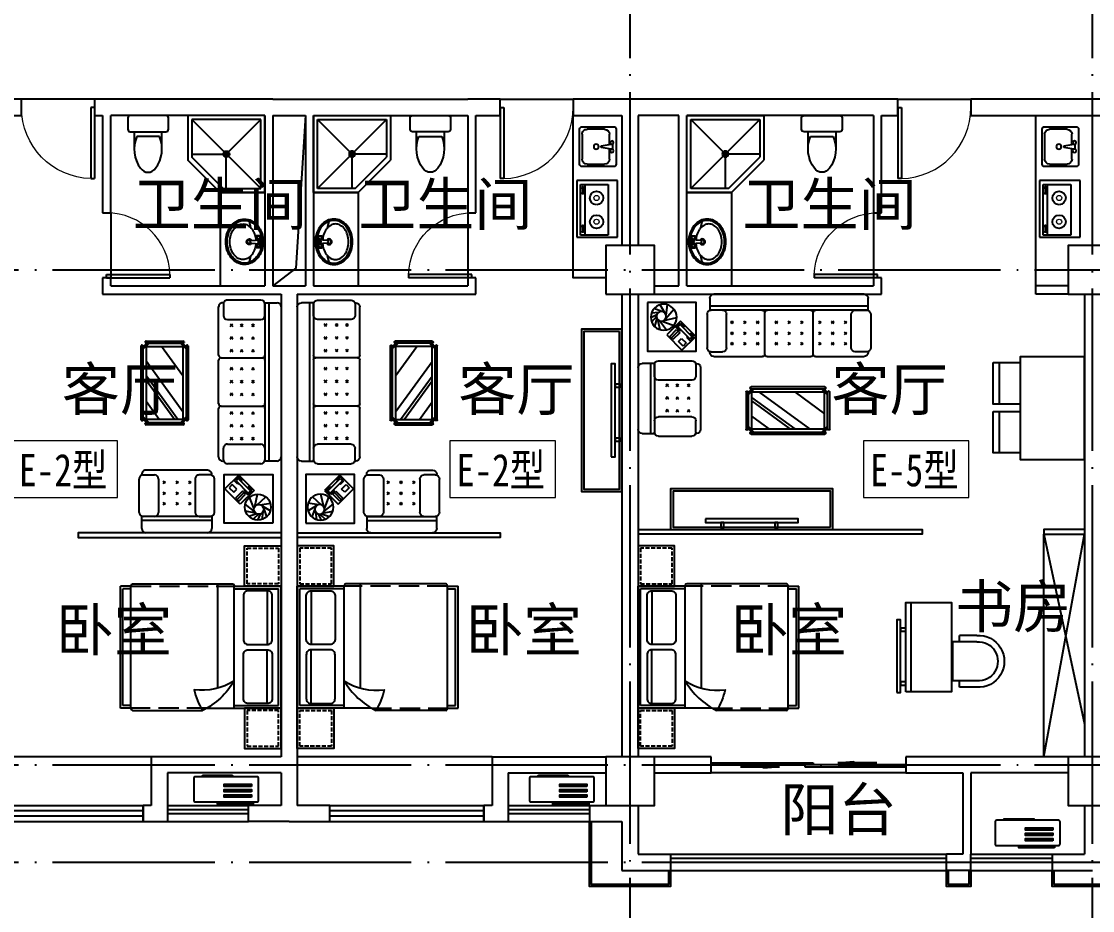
# Model space of a CAD drawing. Extents: x 122060 to 300410, y -425997 to -174060.
# Drawn here: x 227898 to 241098, y -340097 to -329142 of the extents above; entities that cross this region are included whole.
import ezdxf

# ---------------------------------------------------------------- set-up
doc = ezdxf.new("R2010")
doc.units = 0
doc.header["$LTSCALE"] = 1000
doc.header["$MEASUREMENT"] = 0
doc.linetypes.add('DASH', pattern=[0.35, 0.25, -0.1])
doc.linetypes.add('DOTE', pattern=[2.42, 2, -0.2, 0.02, -0.2])
doc.layers.get('0').update_dxf_attribs({"linetype": 'CONTINUOUS'})
for name, color, linetype in [('BALCONY', 6, 'CONTINUOUS'), ('DOTE', 1, 'CONTINUOUS'), ('WALL', 255, 'CONTINUOUS'), ('WINDOW', 4, 'CONTINUOUS'), ('WR-COLUMN', 255, 'CONTINUOUS'), ('WR-WALL', 255, 'CONTINUOUS'), ('低层建筑', 7, 'CONTINUOUS'), ('厨卫', 8, 'CONTINUOUS'), ('家具', 8, 'CONTINUOUS'), ('平面看线', 8, 'CONTINUOUS'), ('石材', 41, 'CONTINUOUS'), ('空调', 8, 'CONTINUOUS')]:
    doc.layers.add(name, color=color, linetype=linetype)
doc.layers.add('PUB_TEXT', color=7, linetype='CONTINUOUS', lineweight=0)
doc.styles.add('dim_font', font='SIMPLEX.shx', dxfattribs={"width": 0.8})
doc.styles.get("Standard").update_dxf_attribs({"font": 'GBENOR', "bigfont": 'GBCBIG'})
doc.styles.add('宋体', font='SimSun.ttf')
doc.styles.add('黑体', font='SIMHEI.TTF', dxfattribs={"width": 0.8})

# ---------------------------------------------------------------- blocks, each defined once
blk = doc.blocks.new('dgfgf')
at = {"layer": '家具'}
blk.add_lwpolyline([(7597, -62676), (7147, -62676), (7147, -63176), (7597, -63176), (7597, -62676), (7517, -62676)], dxfattribs=at)
at = {"layer": '家具', "color": 251, "linetype": 'DASH', "ltscale": 0.2}
blk.add_lwpolyline([(7567, -62706), (7177, -62706), (7177, -63146), (7567, -63146)], close=True, dxfattribs=at)
blk = doc.blocks.new('A$C72813290')
at = {"layer": '家具'}
for p, q in [((579, 2000), (0, 2000)), ((0, 500), (0, 2000)), ((579, 500), (579, 2010)), ((1830, 2030), (599, 2030)), ((779, 753), (779, 2030)), ((1850, 500), (1850, 2000)), ((1850, 2000), (1980, 2000)), ((1980, 500), (1980, 2000)), ((30, 530), (30, 1970)), ((579, 1970), (30, 1970)), ((170, 1945), (170, 1283)), ((1850, 1970), (1950, 1970)), ((1950, 530), (1950, 1970)), ((170, 555), (170, 1217)), ((579, 530), (30, 530)), ((1850, 530), (1950, 530)), ((912, 500), (0, 500)), ((1830, 470), (967, 470)), ((1850, 500), (1980, 500))]:
    blk.add_line(p, q, dxfattribs=at)
at = {"layer": '家具', "linetype": 'DASH'}
for p, q in [((1850, 2000), (579, 2000)), ((912, 500), (1850, 500))]:
    blk.add_line(p, q, dxfattribs=at)
at = {"layer": '家具'}
for points in [[(170, 1945), (405, 1945, -0.414214), (465, 1885), (465, 1343, -0.414214), (405, 1283), (170, 1283, -0.414214), (110, 1343), (110, 1885, -0.414214)], [(170, 555), (405, 555, 0.414214), (465, 615), (465, 1157, 0.414214), (405, 1217), (170, 1217, 0.414214), (110, 1157), (110, 615, 0.414214)]]:
    blk.add_lwpolyline(points, format="xyb", close=True, dxfattribs=at)
blk.add_lwpolyline([(579, 833, 0.180302), (1071, 725, -0.088637), (967, 470, 28871.271551)], format="xyb", dxfattribs=at)
for centre, radius, start, end in [((599, 2010), 20, 90, 180), ((1819, 2001), 30.7, 357.6884, 69.6917), ((1392, 1313), 944, 210.6075, 243.2773), ((1819, 499), 30.7, 290.3566, 2.3152)]:
    blk.add_arc(centre, radius, start, end, dxfattribs=at)
blk.add_blockref('dgfgf', (-7147, 65176), dxfattribs=at)
at = {"layer": '家具', "xscale": -1, "rotation": 180}
blk.add_blockref('dgfgf', (-7147, -62676), dxfattribs=at)
blk = doc.blocks.new('asfdgdfhfgj')
at = {"layer": '家具'}
for p, q in [((253, 470), (-697, 470)), ((-697, 470), (-697, -80)), ((203, 420), (-647, 420)), ((-647, 420), (-647, -42)), ((-647, 420), (203, -430)), ((203, 420), (-196, 22)), ((203, -430), (203, 420)), ((253, -480), (253, 470)), ((-222, -5), (-222, 20)), ((-297, -480), (-697, -80)), ((-647, -5), (-260, -5)), ((-260, -430), (-647, -42)), ((-247, -5), (-222, -5)), ((-222, -5), (-197, -5)), ((-222, -30), (-222, -5)), ((-222, -430), (-222, -42)), ((-297, -480), (253, -480)), ((-260, -430), (203, -430))]:
    blk.add_line(p, q, dxfattribs=at)
for radius in [37.5, 25]:
    blk.add_circle((-222, -5), radius, dxfattribs=at)
blk = doc.blocks.new('asfdfgfhfg')
at = {"layer": '家具'}
for p, q in [((-54, 1595), (-54, 1745)), ((-4, 1795), (759, 1795)), ((809, 1745), (809, 1592)), ((-54, 1645), (809, 1645)), ((-54, 1595), (809, 1595)), ((102, 1595), (-37, 1595)), ((652, 1595), (792, 1595)), ((-87, 1545), (-87, 1134)), ((152, 1134), (152, 1545)), ((198, 1453), (229, 1423)), ((229, 1453), (198, 1423)), ((356, 1453), (386, 1423)), ((386, 1453), (356, 1423)), ((514, 1453), (544, 1423)), ((544, 1453), (514, 1423)), ((602, 1134), (602, 1545)), ((842, 1545), (842, 1134)), ((-575, 1274), (-405, 1443)), ((-504, 1326), (-551, 1278)), ((-462, 1283), (-504, 1326)), ((-452, 1283), (-499, 1330)), ((-386, 1406), (-471, 1321)), ((-471, 1321), (-433, 1283)), ((-452, 1302), (-367, 1387)), ((-433, 1283), (-348, 1368)), ((-405, 1443), (-216, 1255)), ((-348, 1368), (-386, 1406)), ((198, 1326), (229, 1296)), ((229, 1326), (198, 1296)), ((356, 1326), (386, 1296)), ((386, 1326), (356, 1296)), ((514, 1326), (544, 1296)), ((544, 1326), (514, 1296)), ((-386, 1085), (-575, 1274)), ((-556, 1274), (-509, 1227)), ((-551, 1278), (-509, 1236)), ((-532, 1278), (-504, 1307)), ((-532, 1278), (-381, 1128)), ((-509, 1236), (-499, 1245)), ((-509, 1227), (-495, 1241)), ((-353, 1156), (-504, 1307)), ((-471, 1274), (-462, 1283)), ((-466, 1269), (-452, 1283)), ((-216, 1255), (-386, 1085)), ((-386, 1189), (-377, 1198)), ((-377, 1198), (-334, 1156)), ((-325, 1297), (-363, 1260)), ((-363, 1260), (-306, 1203)), ((-268, 1241), (-325, 1297)), ((-306, 1203), (-268, 1241)), ((198, 1189), (229, 1159)), ((229, 1189), (198, 1159)), ((386, 1189), (356, 1159)), ((356, 1189), (386, 1159)), ((514, 1189), (544, 1159)), ((544, 1189), (514, 1159)), ((-424, 1151), (-414, 1161)), ((-381, 1109), (-424, 1151)), ((-334, 1156), (-381, 1109)), ((-381, 1128), (-353, 1156)), ((-54, 1084), (-54, 1075)), ((-37, 1084), (102, 1084)), ((792, 1084), (652, 1084)), ((809, 1084), (809, 1075)), ((-659, 946), (-247, 946)), ((-4, 1025), (759, 1025)), ((-909, -988), (-909, 862)), ((-859, 912), (-706, 912)), ((-759, -1038), (-759, 912)), ((-709, -1038), (-709, 912)), ((-709, 755), (-709, 896)), ((-197, 912), (-189, 912)), ((-197, 896), (-197, 755)), ((-139, 862), (-139, 264)), ((-247, 705), (-659, 705)), ((-546, 651), (-576, 620)), ((-546, 620), (-576, 651)), ((-409, 651), (-439, 620)), ((-409, 620), (-439, 651)), ((-282, 651), (-312, 620)), ((-282, 620), (-312, 651)), ((-546, 463), (-576, 493)), ((-546, 493), (-576, 463)), ((-409, 493), (-439, 463)), ((-409, 463), (-439, 493)), ((-282, 493), (-312, 463)), ((-282, 463), (-312, 493)), ((236, -505), (236, 404)), ((246, 414), (251, 414)), ((261, 368), (333, 440)), ((261, 396), (305, 440)), ((261, -505), (261, 404)), ((287, 455), (287, 450)), ((297, 465), (756, 465)), ((297, 440), (756, 440)), ((364, 400), (751, -134)), ((407, 400), (751, -75)), ((595, 400), (751, 185)), ((791, 368), (719, 440)), ((791, 396), (747, 440)), ((766, 455), (766, 450)), ((791, 404), (791, -505)), ((806, 414), (801, 414)), ((816, 404), (816, -505)), ((-546, 335), (-576, 305)), ((-546, 305), (-576, 335)), ((-409, 335), (-439, 305)), ((-409, 305), (-439, 335)), ((-282, 335), (-312, 305)), ((-282, 305), (-312, 335)), ((301, 305), (751, -315)), ((-169, 235), (-679, 235)), ((-139, 206), (-139, -332)), ((-546, 75), (-576, 105)), ((-546, 105), (-576, 75)), ((-409, 75), (-439, 105)), ((-409, 105), (-439, 75)), ((-282, 75), (-312, 105)), ((-282, 105), (-312, 75)), ((-546, -52), (-576, -82)), ((-546, -82), (-576, -52)), ((-409, -82), (-439, -52)), ((-409, -52), (-439, -82)), ((-282, -82), (-312, -52)), ((-282, -52), (-312, -82)), ((-546, -240), (-576, -210)), ((-546, -210), (-576, -240)), ((-409, -240), (-439, -210)), ((-409, -210), (-439, -240)), ((-282, -240), (-312, -210)), ((-282, -210), (-312, -240)), ((301, -138), (565, -500)), ((-169, -361), (-679, -361)), ((-139, -390), (-139, -988)), ((-546, -431), (-576, -461)), ((-546, -461), (-576, -431)), ((-409, -431), (-439, -461)), ((-409, -461), (-439, -431)), ((-282, -431), (-312, -461)), ((-282, -461), (-312, -431)), ((246, -515), (251, -515)), ((261, -468), (333, -540)), ((261, -496), (305, -540)), ((791, -468), (719, -540)), ((791, -496), (747, -540)), ((806, -515), (801, -515)), ((-546, -619), (-576, -588)), ((-546, -588), (-576, -619)), ((-409, -588), (-439, -619)), ((-409, -619), (-439, -588)), ((-282, -588), (-312, -619)), ((-282, -619), (-312, -588)), ((287, -555), (287, -550)), ((756, -540), (297, -540)), ((756, -565), (297, -565)), ((766, -555), (766, -550)), ((-546, -746), (-576, -776)), ((-546, -776), (-576, -746)), ((-409, -746), (-439, -776)), ((-409, -776), (-439, -746)), ((-282, -746), (-312, -776)), ((-282, -776), (-312, -746)), ((-709, -881), (-709, -1021)), ((-247, -831), (-659, -831)), ((-197, -1021), (-197, -881)), ((-709, -1038), (-859, -1038)), ((-197, -1038), (-189, -1038)), ((-659, -1071), (-247, -1071))]:
    blk.add_line(p, q, dxfattribs=at)
at = {"layer": '家具', "color": 6}
for p, q in [((-694, 1502), (-729, 1600)), ((-683, 1543), (-673, 1632)), ((-651, 1566), (-616, 1640)), ((-632, 1568), (-564, 1629)), ((-611, 1564), (-511, 1595)), ((-677, 1466), (-777, 1525)), ((-609, 1454), (-722, 1355)), ((-583, 1478), (-618, 1320)), ((-598, 1556), (-471, 1530)), ((-581, 1533), (-467, 1445)), ((-575, 1501), (-521, 1357)), ((-649, 1450), (-776, 1433))]:
    blk.add_line(p, q, dxfattribs=at)
at = {"layer": '家具'}
for points in [[(-805, 1679), (-205, 1679), (-205, 1079), (-805, 1079)], [(301, 400), (751, 400), (751, -500), (301, -500)]]:
    blk.add_lwpolyline(points, close=True, dxfattribs=at)
at = {"layer": '家具', "color": 6}
for centre, radius in [((-623, 1480), 160), ((-634, 1508), 60)]:
    blk.add_circle(centre, radius, dxfattribs=at)
at = {"layer": '家具'}
for centre, radius, start, end in [((-4, 1745), 50, 90, 180), ((759, 1745), 50, 0, 90), ((-37, 1545), 50, 90, 180), ((102, 1545), 50, 0, 90), ((652, 1545), 50, 90, 180), ((792, 1545), 50, 0, 90), ((-37, 1134), 50, 180, 270), ((-4, 1075), 50, 180, 270), ((102, 1134), 50, 270, 0), ((652, 1134), 50, 180, 270), ((759, 1075), 50, 270, 0), ((792, 1134), 50, 270, 0), ((-659, 896), 50, 90, 180), ((-247, 896), 50, 0, 90), ((-859, 862), 50, 90, 180), ((-189, 862), 50, 0, 90), ((-659, 755), 50, 180, 270), ((-247, 755), 50, 270, 0), ((246, 404), 10, 90, 180), ((251, 404), 10, 0, 90), ((297, 455), 10, 90, 180), ((297, 450), 10, 180, 270), ((756, 455), 10, 0, 90), ((756, 450), 10, 270, 0), ((801, 404), 10, 90, 180), ((806, 404), 10, 0, 90), ((-679, 265), 30, 180, 270), ((-169, 265), 30, 270, 0), ((-679, 205), 30, 90, 180), ((-169, 205), 30, 0, 90), ((-679, -331), 30, 180, 270), ((-679, -391), 30, 90, 180), ((-169, -331), 30, 270, 0), ((-169, -391), 30, 0, 90), ((246, -505), 10, 180, 270), ((251, -505), 10, 270, 0), ((801, -505), 10, 180, 270), ((806, -505), 10, 270, 0), ((297, -550), 10, 90, 180), ((297, -555), 10, 180, 270), ((756, -550), 10, 0, 90), ((756, -555), 10, 270, 0), ((-659, -881), 50, 90, 180), ((-247, -881), 50, 0, 90), ((-859, -988), 50, 180, 270), ((-659, -1021), 50, 180, 270), ((-247, -1021), 50, 270, 0), ((-189, -988), 50, 270, 0)]:
    blk.add_arc(centre, radius, start, end, dxfattribs=at)
at = {"layer": '家具', "style": 'dim_font', "width": 0.8, "flags": 9}
for tag, p, rotation in [('YSIZE', (377, 1795), 180), ('XSIZE', (377, 1795), 180), ('YSIZE', (-909, -63), 270), ('XSIZE', (-909, -63), 270)]:
    blk.add_attdef(tag, p, '', height=0.5, rotation=rotation, dxfattribs=at)
blk = doc.blocks.new('A$C2FB07499')
at = {"layer": '家具', "ltscale": 0.5}
blk.add_lwpolyline([(500, 0), (0, 0), (0, 2000), (500, 2000)], close=True, dxfattribs=at)
at = {"layer": '家具', "color": 251, "ltscale": 40}
for points in [[(470, 30), (30, 30), (30, 1970), (470, 1970)], [(368, 1572), (415, 1572), (415, 428), (368, 428)], [(415, 1381), (480, 1381), (480, 1343), (415, 1343)], [(415, 717), (480, 717), (480, 679), (415, 679)]]:
    blk.add_lwpolyline(points, close=True, dxfattribs=at)
blk = doc.blocks.new('safedgdhgfh')
at = {"layer": '厨卫', "linetype": 'Continuous'}
for p, q in [((-352, -356), (-352, 344)), ((-352, 344), (148, 344)), ((148, 344), (148, -356)), ((148, -356), (-352, -356))]:
    blk.add_line(p, q, dxfattribs=at)
at = {"layer": '厨卫'}
for p, q in [((103, 293), (-239, 293)), ((-239, 293), (-239, -330)), ((47, -330), (47, 293)), ((103, -330), (103, 293)), ((-239, -330), (103, -330))]:
    blk.add_line(p, q, dxfattribs=at)
at = {"layer": '厨卫', "lineweight": 13}
for p, q in [((71, 268), (81, 268)), ((70, 176), (81, 176)), ((96, 251), (79, 251)), ((79, 251), (79, 186)), ((79, 186), (96, 186)), ((96, 186), (96, 251)), ((71, -205), (81, -205)), ((79, -222), (79, -287)), ((96, -222), (79, -222)), ((96, -287), (96, -222)), ((70, -297), (81, -297)), ((79, -287), (96, -287))]:
    blk.add_line(p, q, dxfattribs=at)
for points in [[(71, 268, 0.259034), (67, 266, 0.076276), (63, 254, 0.036515), (60, 241, 0.026615), (59, 222, 0.026615), (60, 203, 0.036515), (63, 189, 0.076276), (67, 178, 0.259034), (71, 176, 0.078462), (72, 176, 0.056762)], [(81, 268, 0.259034), (78, 266, 0.076276), (73, 254, 0.036515), (71, 241, 0.026615), (70, 222, 0.026615), (71, 203, 0.036515), (73, 189, 0.076276), (78, 178, 0.259034), (81, 176, 0.259034), (85, 178, 0.056762), (89, 186, 0.036515)], [(91, 251, 0.008736), (90, 254, 0.076276), (85, 266, 0.259034), (81, 268, 0.259034)], [(71, -205, 0.259034), (67, -207, 0.076276), (63, -219, 0.036515), (60, -232, 0.026615), (59, -251, 0.026615), (60, -270, 0.036515), (63, -284, 0.076276), (67, -295, 0.259034), (71, -297, 0.078462), (72, -297, 0.056762)], [(81, -205, 0.259034), (78, -207, 0.076276), (73, -219, 0.036515), (71, -232, 0.026615), (70, -251, 0.026615), (71, -270, 0.036515), (73, -284, 0.076276), (78, -295, 0.259034), (81, -297, 0.259034), (85, -295, 0.056762), (89, -287, 0.036515)], [(91, -222, 0.008736), (90, -219, 0.076276), (85, -207, 0.259034), (81, -205, 0.259034)]]:
    blk.add_lwpolyline(points, format="xyb", dxfattribs=at)
at = {"layer": '厨卫', "linetype": 'Continuous'}
for centre, start, end in [((-94, 128), 270, 269.036), ((-94, -165), 90.964, 90)]:
    blk.add_arc(centre, 82.5, start, end, dxfattribs=at)
at = {"layer": '厨卫', "linetype": 'Continuous', "lineweight": 13}
for centre, start, end in [((-94, 128), 270, 269.3468), ((-94, -165), 90.6532, 90)]:
    blk.add_arc(centre, 31.6, start, end, dxfattribs=at)
blk = doc.blocks.new('空调机')
at = {"layer": '空调', "color": 8}
for p, q in [((2416486, -275315), (2416486, -275325)), ((2416849, -275305), (2416496, -275305)), ((2416859, -275325), (2416859, -275315))]:
    blk.add_line(p, q, dxfattribs=at)
blk.add_lwpolyline([(2416186, -275325), (2416946, -275325, -0.414214), (2416966, -275345), (2416966, -275615, -0.414214), (2416946, -275635), (2416186, -275635, -0.414214), (2416166, -275615), (2416166, -275345, -0.414214)], format="xyb", close=True, dxfattribs=at)
for points in [[(2416256, -275445), (2416592, -275445), (2416592, -275416), (2416256, -275416)], [(2416256, -275511), (2416592, -275511), (2416592, -275482), (2416256, -275482)], [(2416256, -275577), (2416592, -275577), (2416592, -275548), (2416256, -275548)], [(2416235, -275664), (2416675, -275664), (2416675, -275649), (2416235, -275649)]]:
    blk.add_lwpolyline(points, close=True, dxfattribs=at)
for centre, start, end in [((2416496, -275315), 90, 180), ((2416849, -275315), 0, 90)]:
    blk.add_arc(centre, 10, start, end, dxfattribs=at)
blk = doc.blocks.new('asfrdsgdfh')
at = {"layer": '家具'}
for p, q in [((550, 564), (550, 53)), ((550, -36), (550, -547))]:
    blk.add_line(p, q, dxfattribs=at)
for points in [[(-502, 636), (291, 636), (291, -628), (-502, -628), (-502, 636)], [(622, 564), (291, 564)], [(291, 53), (622, 53), (622, 564)], [(622, -36), (291, -36)], [(291, -547), (622, -547), (622, -36)]]:
    blk.add_lwpolyline(points, dxfattribs=at)
blk = doc.blocks.new('dsgfhgjk')
at = {"layer": '家具', "color": 251, "ltscale": 40}
for points in [[(-129, 102), (-194, 102), (-194, 141), (-129, 141)], [(-82, -653), (-129, -653), (-129, 241), (-82, 241)], [(-129, -562), (-194, -562), (-194, -523), (-129, -523)]]:
    blk.add_lwpolyline(points, close=True, dxfattribs=at)
blk = doc.blocks.new('_FZHK')
blk.add_lwpolyline([(-0.5, -0.5), (0.5, -0.5), (0.5, 0.5), (-0.5, 0.5)], close=True)
blk = doc.blocks.new('$plan$00001613')
at = {"layer": '厨卫'}
for p, q in [((-260, -140), (-260, 140)), ((-200, 170), (-200, -170))]:
    blk.add_line(p, q, dxfattribs=at)
blk.add_lwpolyline([(-430, -170), (-200, -170), (-200, -220, 0.414214), (-170, -250), (-30, -250, 0.414214), (0, -220), (0, 220, 0.414214), (-30, 250), (-170, 250, 0.414214), (-200, 220), (-200, 170), (-430, 170)], format="xyb", dxfattribs=at)
for centre, radius, start, end in [((-413, -227), 398, 67.4505, 126.6381), ((-590, 0), 110, 123.4509, 236.5491), ((-413, 227), 398, 233.3619, 292.5495)]:
    blk.add_arc(centre, radius, start, end, dxfattribs=at)
blk = doc.blocks.new('$DorLib2D$00000001')
for p, q in [((0.45, 0.975), (0.5, 0.975)), ((0.45, 0), (0.45, 0.975)), ((0.5, 0), (0.5, 0.975)), ((0.5, 0), (0.45, 0))]:
    blk.add_line(p, q)
at = {"lineweight": 13}
blk.add_arc((0.475, 0), 0.975, 91.4693, 180, dxfattribs=at)
blk = doc.blocks.new('$plan$00001629')
for p, q in [((-75, -35), (-75, -85)), ((-75, -35), (75, -35)), ((-75, -85), (-21, -85)), ((-16, -146), (-25, -35)), ((16, -146), (25, -35)), ((21, -85), (75, -85)), ((75, -35), (75, -85)), ((-252, -170), (-172, -150)), ((172, -150), (252, -170))]:
    blk.add_line(p, q)
for centre, radius in [((-50, -60), 20), ((1, -60), 10), ((50, -60), 20)]:
    blk.add_circle(centre, radius)
for centre, radius, start, end in [((0, -340), 340, 90, 108.7907), ((0, -340), 340, 71.2093, 90), ((-46, -252), 239, 129.4007, 153.24), ((-46, -252), 222, 129.4007, 153.24), ((-18, -286), 283, 108.7907, 129.4007), ((-18, -286), 266, 108.7907, 129.4007), ((-21, -322), 229, 106.7647, 126.0274), ((0, -340), 323, 90, 108.7907), ((0, -391), 301, 93.9271, 106.7647), ((0, -340), 323, 71.2093, 90), ((0, -391), 301, 73.2353, 86.0729), ((21, -322), 229, 53.9726, 73.2353), ((18, -286), 266, 50.5993, 71.2093), ((18, -286), 283, 50.5993, 71.2093), ((46, -252), 222, 26.76, 50.5993), ((46, -252), 239, 26.76, 50.5993), ((-90, -230), 190, 153.24, 180), ((-90, -230), 190, 180, 206.76), ((-90, -230), 173, 153.24, 180), ((-90, -230), 173, 180, 206.76), ((-102, -250), 118, 150.3366, 180), ((-102, -250), 118, 180, 209.6634), ((-53, -278), 174, 126.0274, 150.3366), ((0, -170), 35, 118.7783, 61.2217), ((0, -170), 25, 129.0728, 50.9272), ((0, -146), 16.3, 180, 0), ((53, -278), 174, 29.6634, 53.9726), ((102, -250), 118, 0, 29.6634), ((102, -250), 118, 330.3366, 0), ((90, -230), 173, 0, 26.76), ((90, -230), 173, 333.24, 0), ((90, -230), 190, 0, 26.76), ((90, -230), 190, 333.24, 0), ((-46, -208), 239, 206.76, 230.5993), ((-46, -208), 222, 206.76, 230.5993), ((-53, -222), 174, 209.6634, 233.9726), ((-18, -174), 283, 230.5993, 251.2093), ((-18, -174), 266, 230.5993, 251.2093), ((-21, -178), 229, 233.9726, 253.2353), ((21, -178), 229, 286.7647, 306.0274), ((18, -174), 266, 288.7907, 309.4007), ((18, -174), 283, 288.7907, 309.4007), ((53, -222), 174, 306.0274, 330.3366), ((46, -208), 222, 309.4007, 333.24), ((46, -208), 239, 309.4007, 333.24), ((0, -120), 340, 251.2093, 270), ((0, -120), 323, 251.2093, 270), ((0, -109), 301, 253.2353, 270), ((0, -109), 301, 270, 286.7647), ((0, -120), 323, 270, 288.7907), ((0, -120), 340, 270, 288.7907)]:
    blk.add_arc(centre, radius, start, end)
blk = doc.blocks.new('$plan$00000356')
at = {"color": 0, "linetype": 'ByBlock'}
for p, q in [((215, 0), (-215, 0)), ((-245, -31), (-245, -419)), ((-153, -82), (-26, -82)), ((-31, -41), (31, -41)), ((-31, -61), (-10, -184)), ((10, -184), (31, -61)), ((26, -82), (153, -82)), ((245, -419), (245, -31)), ((-215, -358), (-215, -143)), ((-10, -184), (10, -184)), ((215, -143), (215, -358)), ((-215, -450), (215, -450)), ((153, -419), (-153, -419))]:
    blk.add_line(p, q, dxfattribs=at)
for centre, radius in [((-51, -51), 20.5), ((51, -51), 20.5), ((0, -245), 30.7)]:
    blk.add_circle(centre, radius, dxfattribs=at)
for centre, radius, start, end in [((-215, -31), 30.7, 90, 180), ((-153, -143), 61.4, 90, 180), ((153, -143), 61.4, 0, 90), ((215, -31), 30.7, 0, 90), ((-153, -358), 61.4, 180, 270), ((153, -358), 61.4, 270, 0), ((-215, -419), 30.7, 180, 270), ((215, -419), 30.7, 270, 0)]:
    blk.add_arc(centre, radius, start, end, dxfattribs=at)
blk = doc.blocks.new('$plan$00000301')
for p, q in [((-319, 296), (-319, 84)), ((-239, 296), (-239, 0)), ((239, 296), (239, 0)), ((319, 296), (319, 84)), ((-319, 84), (-239, 84)), ((-239, 0), (239, 0)), ((239, 84), (319, 84))]:
    blk.add_line(p, q)
for radius, start, end in [(320, 356.4494, 183.5506), (240, 355.2636, 184.7364)]:
    blk.add_arc((0, 316), radius, start, end)
at = {"width": 0.8, "flags": 9}
for tag in ['YSIZE', 'XSIZE', 'XSIZE', 'YSIZE']:
    blk.add_attdef(tag, (0, 0), '', height=0.5, dxfattribs=at)
blk = doc.blocks.new('$DorLib2D$00000131')
at = {"color": 0, "linetype": 'Continuous'}
for p, q in [((0.15, 0.125), (0.2319, 0.1973)), ((0.2319, 0.1973), (0.2319, 0.125)), ((-0.5, 0.125), (-0.5, 0)), ((0.0192, 0.125), (-0.5, 0.125)), ((0.0192, 0), (0.0192, 0.125)), ((0.35, 0.125), (0.15, 0.125)), ((-0.5, 0), (0.0192, 0)), ((-0.024, 0), (0.5, 0)), ((-0.024, -0.125), (-0.024, 0)), ((0.5, 0), (0.5, -0.125)), ((-0.35, -0.125), (-0.15, -0.125)), ((-0.2319, -0.1973), (-0.2319, -0.125)), ((-0.15, -0.125), (-0.2319, -0.1973)), ((0.5, -0.125), (-0.024, -0.125))]:
    blk.add_line(p, q, dxfattribs=at)
blk = doc.blocks.new('$TCHSYS$WIN2D')
for p, q in [((-0.5, 0.5), (0.5, 0.5)), ((-0.5, 0.5), (-0.5, -0.5)), ((0.5, 0.5), (0.5, -0.5)), ((0.5, 0.1667), (-0.5, 0.1667)), ((0.5, -0.1667), (-0.5, -0.1667)), ((-0.5, -0.5), (0.5, -0.5))]:
    blk.add_line(p, q)

msp = doc.modelspace()

# ---------------------------------------------------------------- linework, layer by layer
at = {"layer": 'BALCONY', "color": 8}
for p, q in [((229698.2, -338801.1), (230698.2, -338801.1)), ((233898.2, -338801.1), (234898.2, -338801.1)), ((229698.2, -339001.1), (230698.2, -339001.1)), ((233898.2, -339001.1), (234898.2, -339001.1)), ((235898.2, -339401.1), (239298.2, -339401.1)), ((239598.2, -339401.1), (240598.2, -339401.1)), ((235898.2, -339601.1), (239298.2, -339601.1)), ((239598.2, -339601.1), (240598.2, -339601.1))]:
    msp.add_line(p, q, dxfattribs=at)
at = {"layer": 'BALCONY'}
for p, q in [((229698.2, -338851.1), (230698.2, -338851.1)), ((229698.2, -338901.1), (230698.2, -338901.1)), ((233898.2, -338851.1), (234898.2, -338851.1)), ((233898.2, -338901.1), (234898.2, -338901.1)), ((235898.2, -339451.1), (239298.2, -339451.1)), ((235898.2, -339501.1), (239298.2, -339501.1)), ((239598.2, -339451.1), (240598.2, -339451.1)), ((239598.2, -339501.1), (240598.2, -339501.1))]:
    msp.add_line(p, q, dxfattribs=at)
at = {"layer": 'DOTE', "linetype": 'DOTE'}
for p, q in [((235398.2, -341693.9), (235398.2, -316272.1)), ((241098.2, -341693.9), (241098.2, -316272.1)), ((150843.1, -332201.1), (251549.9, -332201.1)), ((150843.1, -338301.1), (251549.9, -338301.1)), ((150843.1, -339501.1), (251549.9, -339501.1))]:
    msp.add_line(p, q, dxfattribs=at)
at = {"layer": 'PUB_TEXT'}
for points in [[(229083.2, -334308.6), (227783.2, -334308.6), (227783.2, -335008.6), (229083.2, -335008.6)], [(234479.2, -334308.6), (233179.2, -334308.6), (233179.2, -335008.6), (234479.2, -335008.6)], [(239574.1, -334308.6), (238274.1, -334308.6), (238274.1, -335008.6), (239574.1, -335008.6)]]:
    msp.add_lwpolyline(points, close=True, dxfattribs=at)
at = {"layer": 'WALL'}
for p, q in [((227898.2, -330101.1), (226998.2, -330101.1)), ((227898.2, -330301.1), (227898.2, -330101.1)), ((228998.2, -330101.1), (228798.2, -330101.1)), ((228798.2, -330101.1), (228798.2, -330301.1)), ((230998.2, -330101.1), (228998.2, -330101.1)), ((230998.2, -330101.1), (231398.2, -330101.1)), ((231398.2, -330101.1), (233398.2, -330101.1)), ((233798.2, -330101.1), (233398.2, -330101.1)), ((233798.2, -330301.1), (233798.2, -330101.1)), ((235398.2, -330101.1), (234698.2, -330101.1)), ((234698.2, -330101.1), (234698.2, -330301.1)), ((235998.2, -330101.1), (235398.2, -330101.1)), ((238398.2, -330101.1), (235998.2, -330101.1)), ((238698.2, -330101.1), (238398.2, -330101.1)), ((238698.2, -330301.1), (238698.2, -330101.1)), ((243227.2, -330101.1), (239598.2, -330101.1)), ((239598.2, -330101.1), (239598.2, -330301.1)), ((227098.2, -330301.1), (227898.2, -330301.1)), ((228798.2, -330301.1), (228898.2, -330301.1)), ((228898.2, -330301.1), (228898.2, -331501.1)), ((228998.2, -331501.1), (228998.2, -330301.1)), ((230898.2, -330301.1), (228998.2, -330301.1)), ((230898.2, -330301.1), (230898.2, -332401.1)), ((230998.2, -330301.1), (231398.2, -330301.1)), ((230998.2, -330301.1), (230998.2, -332401.1)), ((231398.2, -330301.1), (231398.2, -332401.1)), ((231498.2, -330301.1), (231498.2, -332401.1)), ((231498.2, -330301.1), (233398.2, -330301.1)), ((233398.2, -330301.1), (233398.2, -331501.1)), ((233498.2, -331501.1), (233498.2, -330301.1)), ((233498.2, -330301.1), (233798.2, -330301.1)), ((234698.2, -330301.1), (235298.2, -330301.1)), ((235998.2, -330301.1), (235498.2, -330301.1)), ((238398.2, -330301.1), (236098.2, -330301.1)), ((238398.2, -330301.1), (238398.2, -331501.1)), ((238498.2, -331501.1), (238498.2, -330301.1)), ((238498.2, -330301.1), (238698.2, -330301.1)), ((239598.2, -330301.1), (243127.2, -330301.1)), ((228898.2, -331501.1), (228998.2, -331501.1)), ((233398.2, -331501.1), (233498.2, -331501.1)), ((238398.2, -331501.1), (238498.2, -331501.1)), ((228998.2, -332301.1), (228898.2, -332301.1)), ((228898.2, -332301.1), (228898.2, -332501.1)), ((228998.2, -332401.1), (228998.2, -332301.1)), ((233498.2, -332301.1), (233398.2, -332301.1)), ((233398.2, -332301.1), (233398.2, -332401.1)), ((233498.2, -332501.1), (233498.2, -332301.1)), ((238498.2, -332301.1), (238398.2, -332301.1)), ((238398.2, -332301.1), (238398.2, -332401.1)), ((238498.2, -332501.1), (238498.2, -332301.1)), ((228898.2, -332501.1), (230998.2, -332501.1)), ((228998.2, -332401.1), (230898.2, -332401.1)), ((230998.2, -332401.1), (231198.2, -332401.1)), ((230998.2, -332501.1), (231098.2, -332501.1)), ((231098.2, -332501.1), (231098.2, -338201.1)), ((231198.2, -332401.1), (231398.2, -332401.1)), ((231298.2, -332501.1), (231298.2, -338301.1)), ((231298.2, -332501.1), (231398.2, -332501.1)), ((231398.2, -332501.1), (233498.2, -332501.1)), ((231498.2, -332401.1), (233398.2, -332401.1)), ((235698.2, -332401.1), (235998.2, -332401.1)), ((235698.2, -332501.1), (235998.2, -332501.1)), ((235998.2, -332501.1), (238498.2, -332501.1)), ((236098.2, -332401.1), (238398.2, -332401.1)), ((240798.2, -332401.1), (240398.2, -332401.1)), ((240398.2, -332501.1), (240398.2, -332401.1)), ((240798.2, -332501.1), (240398.2, -332501.1)), ((231098.2, -338201.1), (229498.2, -338201.1)), ((231298.2, -338301.1), (231298.2, -338801.1)), ((233698.2, -338201.1), (235098.2, -338201.1)), ((236398.2, -338201.1), (235698.2, -338201.1)), ((236398.2, -338401.1), (236398.2, -338201.1)), ((239498.2, -338201.1), (238798.2, -338201.1)), ((238798.2, -338201.1), (238798.2, -338401.1)), ((240798.2, -338201.1), (239498.2, -338201.1)), ((231098.2, -338401.1), (229698.2, -338401.1)), ((231098.2, -338401.1), (231098.2, -338801.1)), ((233898.2, -338401.1), (235098.2, -338401.1)), ((235698.2, -338401.1), (236398.2, -338401.1)), ((238798.2, -338401.1), (239498.2, -338401.1)), ((240798.2, -338401.1), (239598.2, -338401.1)), ((231098.2, -338801.1), (230698.2, -338801.1)), ((230698.2, -339001.1), (230698.2, -338801.1)), ((231198.2, -339001.1), (230698.2, -339001.1))]:
    msp.add_line(p, q, dxfattribs=at)
for points in [[(235498.2, -335401.1), (238998.2, -335401.1), (238998.2, -335461.1), (235498.2, -335461.1)], [(240998.2, -335401.1), (240498.2, -335401.1), (240498.2, -335461.1), (240998.2, -335461.1)], [(231098.2, -335441.1), (228598.2, -335441.1), (228598.2, -335501.1), (231098.2, -335501.1)], [(231298.2, -335441.1), (233798.2, -335441.1), (233798.2, -335501.1), (231298.2, -335501.1)], [(238798.2, -337401.1), (238798.2, -336301.1), (238858.2, -336301.1), (238858.2, -337401.1), (238798.2, -337401.1)]]:
    msp.add_lwpolyline(points, dxfattribs=at)
at = {"layer": 'WINDOW'}
for p, q in [((228798.2, -330101.1), (227898.2, -330101.1)), ((233798.2, -330101.1), (234698.2, -330101.1)), ((238698.2, -330101.1), (239598.2, -330101.1)), ((228998.2, -331501.1), (228998.2, -332301.1)), ((233398.2, -331501.1), (233398.2, -332301.1)), ((238398.2, -331501.1), (238398.2, -332301.1)), ((229498.2, -338201.1), (227098.2, -338201.1)), ((233698.2, -338201.1), (231298.2, -338201.1)), ((238798.2, -338401.1), (236398.2, -338401.1))]:
    msp.add_line(p, q, dxfattribs=at)
at = {"layer": 'WR-WALL'}
for p, q in [((235298.2, -330301.1), (235298.2, -331901.1)), ((235498.2, -330301.1), (235498.2, -331901.1)), ((235998.2, -332401.1), (235998.2, -330301.1)), ((236098.2, -332401.1), (236098.2, -330301.1)), ((235298.2, -332501.1), (235298.2, -338201.1)), ((235498.2, -332501.1), (235498.2, -338201.1)), ((240998.2, -332501.1), (240998.2, -335101.1)), ((240998.2, -335101.1), (240998.2, -338201.1)), ((229498.2, -338201.1), (229498.2, -338801.1)), ((233698.2, -338201.1), (233698.2, -338801.1)), ((229698.2, -338401.1), (229698.2, -339001.1)), ((233898.2, -338401.1), (233898.2, -339001.1)), ((239498.2, -338401.1), (239498.2, -339401.1)), ((239598.2, -338401.1), (239598.2, -339401.1)), ((229498.2, -338801.1), (229398.2, -338801.1)), ((229398.2, -338801.1), (229398.2, -339001.1)), ((231698.2, -338801.1), (231298.2, -338801.1)), ((231698.2, -339001.1), (231698.2, -338801.1)), ((233698.2, -338801.1), (233598.2, -338801.1)), ((233598.2, -338801.1), (233598.2, -339001.1)), ((234898.2, -338801.1), (235298.2, -338801.1)), ((234898.2, -338801.1), (234898.2, -339001.1)), ((235498.2, -338801.1), (235498.2, -338901.1)), ((240998.2, -338801.1), (240998.2, -339401.1)), ((235498.2, -338901.1), (235498.2, -339401.1)), ((229398.2, -339001.1), (229698.2, -339001.1)), ((231198.2, -339001.1), (231698.2, -339001.1)), ((233598.2, -339001.1), (233898.2, -339001.1)), ((234898.2, -339001.1), (235298.2, -339001.1)), ((235298.2, -339001.1), (235298.2, -339601.1)), ((235498.2, -339401.1), (235898.2, -339401.1)), ((235898.2, -339401.1), (235898.2, -339601.1)), ((239498.2, -339401.1), (239298.2, -339401.1)), ((239298.2, -339601.1), (239298.2, -339401.1)), ((239598.2, -339401.1), (239598.2, -339401.1)), ((239598.2, -339601.1), (239598.2, -339401.1)), ((240598.2, -339401.1), (240998.2, -339401.1)), ((240598.2, -339401.1), (240598.2, -339601.1)), ((235298.2, -339601.1), (235898.2, -339601.1)), ((239498.2, -339601.1), (239298.2, -339601.1)), ((239598.2, -339601.1), (239498.2, -339601.1)), ((240598.2, -339601.1), (241098.2, -339601.1))]:
    msp.add_line(p, q, dxfattribs=at)
at = {"layer": '厨卫'}
for points in [[(230898.2, -331251.1), (230348.2, -331251.1), (230348.2, -332401.1)], [(231498.2, -331251.1), (232048.2, -331251.1), (232048.2, -332401.1)]]:
    msp.add_lwpolyline(points, dxfattribs=at)
at = {"layer": '厨卫', "elevation": 0}
msp.add_lwpolyline([(236098.2, -331251.1), (236648.2, -331251.1), (236648.2, -332401.1)], dxfattribs=at)
at = {"layer": '家具'}
for p, q in [((240498.2, -338201.1), (240498.2, -335461.1)), ((240498.2, -335461.1), (240998.2, -337801.1)), ((240498.2, -338201.1), (240998.2, -335461.1))]:
    msp.add_line(p, q, dxfattribs=at)
for points in [[(235098.2, -332301.1), (234698.2, -332301.1), (234698.2, -330301.1)], [(240398.2, -332401.1), (240398.2, -330301.1)], [(238858.2, -336301.1), (239358.2, -336301.1), (239358.2, -337401.1), (238858.2, -337401.1)]]:
    msp.add_lwpolyline(points, dxfattribs=at)
at = {"layer": '平面看线'}
msp.add_lwpolyline([(231398.2, -330301.1), (231280.1, -332182.5), (230998.2, -332401.1)], dxfattribs=at)
at = {"layer": '石材'}
for points in [[(235898.2, -339601.1), (235898.2, -339801.1), (234898.2, -339801.1), (234898.2, -339001.1)], [(235873.2, -339601.1), (235873.2, -339776.1), (234923.2, -339776.1), (234923.2, -339001.1)], [(239598.2, -339601.1), (239598.2, -339801.1), (239298.2, -339801.1), (239298.2, -339601.1)], [(239573.2, -339601.1), (239573.2, -339776.1), (239323.2, -339776.1), (239323.2, -339601.1)], [(241598.2, -339601.1), (241598.2, -339801.1), (240598.2, -339801.1), (240598.2, -339601.1)], [(241573.2, -339601.1), (241573.2, -339776.1), (240623.2, -339776.1), (240623.2, -339601.1)]]:
    msp.add_lwpolyline(points, dxfattribs=at)

# ---------------------------------------------------------------- block references
at = {"layer": 'WINDOW'}
for name, p, xscale, yscale, zscale, rotation in [('$DorLib2D$00000001', (228348.2, -330201.1), -900, 900, -900, 180), ('$DorLib2D$00000001', (239148.2, -330201.1), -900, -900, -900, 7.5848985615981e-09), ('$DorLib2D$00000001', (228948.2, -331901.1), 800, 800, 800, 270), ('$DorLib2D$00000001', (233448.2, -331901.1), 800, -800, 800, 270), ('$DorLib2D$00000001', (238448.2, -331901.1), 800, -800, 800, 270), ('$DorLib2D$00000131', (237598.2, -338301.1), 2400, 200, 2400, 180), ('$TCHSYS$WIN2D', (228448.2, -338901.1), -1900, 200, -1900, 180), ('$TCHSYS$WIN2D', (232648.2, -338901.1), -1900, 200, -1900, 180)]:
    msp.add_blockref(name, p, dxfattribs=dict(at, xscale=xscale, yscale=yscale, zscale=zscale, rotation=rotation))
at = {"layer": 'WINDOW', "xscale": -900, "yscale": -900, "zscale": -900}
msp.add_blockref('$DorLib2D$00000001', (234248.2, -330201.1), dxfattribs=at)
at = {"layer": 'WR-COLUMN', "xscale": 600, "yscale": 600, "zscale": 600}
for p in [(235398.2, -332201.1), (241098.2, -332201.1), (235398.2, -338501.1)]:
    msp.add_blockref('_FZHK', p, dxfattribs=at)
at = {"layer": 'WR-COLUMN', "xscale": 600, "yscale": 600, "zscale": 600, "rotation": 270}
msp.add_blockref('_FZHK', (241098.2, -338501.1), dxfattribs=at)
at = {"layer": '低层建筑', "xscale": -1}
for name, p in [('asfrdsgdfh', (240496.1, -333910.3)), ('dsgfhgjk', (238604, -336756.6))]:
    msp.add_blockref(name, p, dxfattribs=at)
at = {"layer": '厨卫'}
for name, p, rotation in [('$plan$00001613', (229459.3, -330301.1, 0), 89.99999999999999), ('$plan$00001629', (231519.1, -331857.1), 89.99999999999999), ('$plan$00001629', (236119.1, -331857.1, 0), 90.00000000000001)]:
    msp.add_blockref(name, p, dxfattribs=dict(at, rotation=rotation))
msp.add_blockref('asfdgdfhfgj', (230645.3, -330771.6), dxfattribs=at)
at = {"layer": '厨卫', "xscale": -1}
for name, p in [('asfdgdfhfgj', (231751, -330771.6)), ('asfdgdfhfgj', (236351, -330771.6, 0)), ('safedgdhgfh', (234891.7, -331445.4)), ('safedgdhgfh', (240591.7, -331445.4))]:
    msp.add_blockref(name, p, dxfattribs=at)
at = {"layer": '厨卫'}
for name, p, yscale, rotation in [('$plan$00001613', (232937, -330301.1, 0), -0.9999999999999996, 89.99999999999999), ('$plan$00001613', (237762.5, -330301.1, 0), -1, 90.00000000000001), ('$plan$00000356', (235226.5, -330685.4), -0.9999999999999998, 89.99999999999999), ('$plan$00000356', (240926.5, -330685.4), -1, 90.00000000000001), ('$plan$00001629', (230877.2, -331857.1), -1, 89.99999999999999)]:
    msp.add_blockref(name, p, dxfattribs=dict(at, yscale=yscale, rotation=rotation))
at = {"layer": '家具', "xscale": -1}
for name, p, rotation in [('asfdfgfhfg', (237293.4, -333409.8), 90), ('asfdfgfhfg', (232206.8, -333645.9), 180), ('A$C2FB07499', (234798.2, -332933.2), 180), ('A$C2FB07499', (237898.2, -334901.1), 90)]:
    msp.add_blockref(name, p, dxfattribs=dict(at, rotation=rotation))
at = {"layer": '家具', "rotation": 180}
msp.add_blockref('asfdfgfhfg', (230189.6, -333645.9), dxfattribs=at)
at = {"layer": '家具', "xscale": -1}
msp.add_blockref('A$C72813290', (231098.2, -338101.2), dxfattribs=at)
at = {"layer": '家具'}
for p in [(231298.2, -338101.2), (235498.2, -338101.2)]:
    msp.add_blockref('A$C72813290', p, dxfattribs=at)
at = {"layer": '家具', "yscale": -1, "rotation": 90}
msp.add_blockref('$plan$00000301', (239374.4, -337025.9), dxfattribs=at)
at = {"layer": '空调', "xscale": -1}
for p in [(2646987.7, -63123), (2651123.6, -63124), (2656863.5, -63659.7)]:
    msp.add_blockref('空调机', p, dxfattribs=at)

# ---------------------------------------------------------------- texts
at = {"layer": 'PUB_TEXT', "style": '宋体'}
for s, p in [('卫生间', (229268.3, -331655.9)), ('卫生间', (232048.5, -331655.9)), ('卫生间', (236783.2, -331655.9, 0)), ('客厅', (228396, -333936.4)), ('客厅', (233281.2, -333936.4)), ('客厅', (237879.5, -333936.4)), ('书房', (239404.4, -336612.8)), ('卧室', (228320.5, -336900.9)), ('卧室', (233371.5, -336900.9)), ('卧室', (236638.1, -336900.9)), ('阳台', (237251.6, -339112.7))]:
    msp.add_text(s, height=525, dxfattribs=at).set_placement(p)
at = {"layer": 'PUB_TEXT', "style": '黑体', "width": 0.8}
for s, p in [('E-2型', (227867.1, -334869.7)), ('E-2型', (233263.2, -334869.7)), ('E-5型', (238358, -334869.7))]:
    msp.add_text(s, height=400, dxfattribs=at).set_placement(p)

doc.saveas('drawing.dxf')
